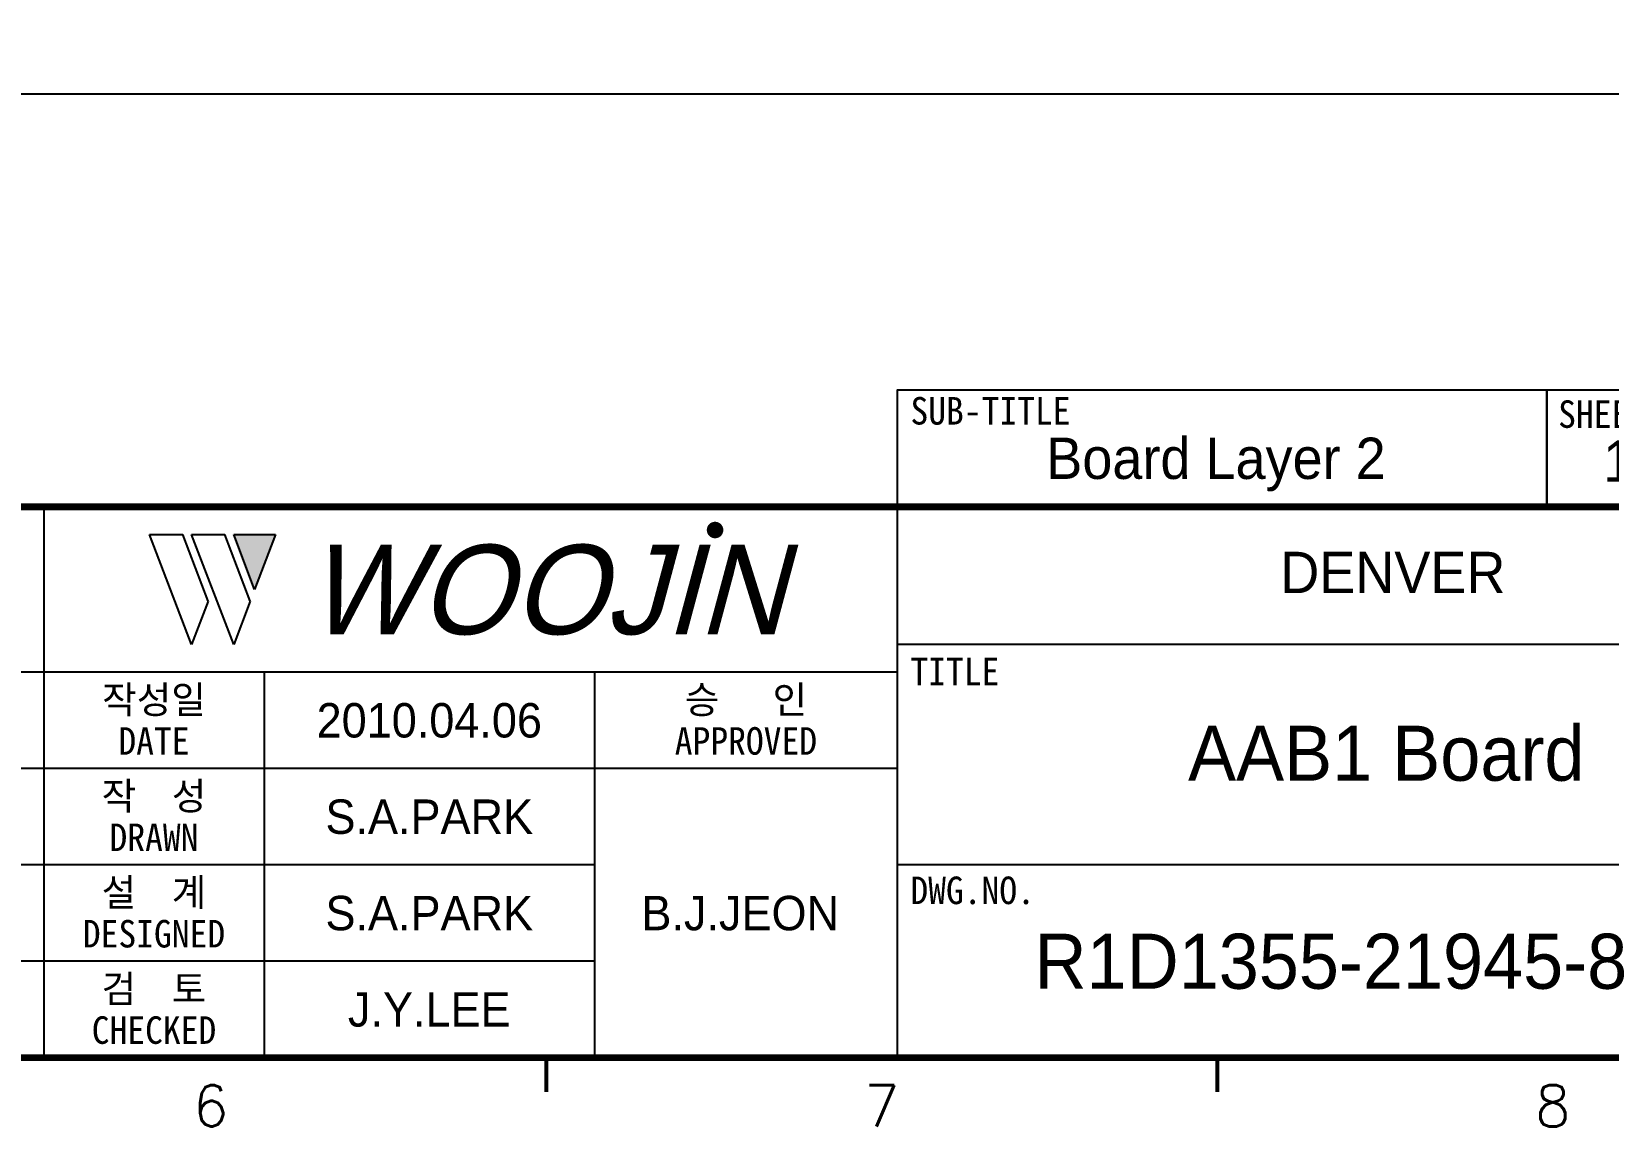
# Model space of a CAD drawing. Extents: x 295 to 953, y 10 to 290.
# Drawn here: x 747.1 to 861.6, y 10 to 89.5 of the extents above; entities that cross this region are included whole.
import ezdxf
from ezdxf.enums import TextEntityAlignment as Align

# ---------------------------------------------------------------- set-up
doc = ezdxf.new("R2010")
doc.units = 0
doc.header["$LTSCALE"] = 5
doc.header["$MEASUREMENT"] = 0
doc.layers.get('0').update_dxf_attribs({"linetype": 'CONTINUOUS', "lineweight": 25})
doc.layers.add('4', color=4, linetype='CONTINUOUS', lineweight=18)
for name, color, linetype in [('L2-INT1_GBR', 7, 'CONTINUOUS'), ('SHEET', 3, 'CONTINUOUS'), ('문자', 4, 'CONTINUOUS'), ('테두리', 3, 'CONTINUOUS')]:
    doc.layers.add(name, color=color, linetype=linetype)
doc.styles.add('MARK', font='ARLRDBD.TTF')
doc.styles.get("Standard").update_dxf_attribs({"font": 'simplex.shx'})
doc.styles.add('굴림', font='')
doc.styles.add('굴림체', font='')
doc.styles.get('굴림').set_extended_font_data('Gulim')
doc.styles.get('굴림체').set_extended_font_data('GulimChe')

# ---------------------------------------------------------------- blocks, each defined once
blk = doc.blocks.new('B')
at = {"layer": '문자'}
blk.add_hatch(color=256, dxfattribs=at).paths.add_polyline_path([(13.79, 10), (15.31, 6), (16.84, 10)])
at = {"color": 4, "const_width": 0.6}
blk.add_lwpolyline([(48.46, 10.32, 1), (49.06, 10.32, 1)], format="xyb", close=True, dxfattribs=at)
at = {"layer": '문자'}
for p, q in [((10.73, 2), (7.68, 10)), ((7.68, 10), (10.09, 10)), ((11.94, 5.16), (10.09, 10)), ((10.73, 10), (13.15, 10)), ((13.79, 2), (10.73, 10)), ((14.99, 5.16), (13.15, 10)), ((13.79, 10), (16.84, 10)), ((15.31, 6), (13.79, 10)), ((16.84, 10), (15.31, 6)), ((11.94, 5.16), (10.73, 2)), ((14.99, 5.16), (13.79, 2))]:
    blk.add_line(p, q, dxfattribs=at)
at = {"layer": '문자', "style": 'MARK', "oblique": 15}
blk.add_text('WOOJIN', height=6.5, dxfattribs=at).set_placement((36.4, 6), align=Align.MIDDLE_CENTER)
blk = doc.blocks.new('C')
at = {"layer": 'SHEET'}
for p, q in [((271, 55), (271, 15)), ((271, 55), (271, 15)), ((333, 55), (333, 15)), ((405, 45), (333, 45)), ((333, 43), (247, 43)), ((287, 43), (287, 15)), ((311, 43), (311, 15)), ((333, 36), (247, 36)), ((311, 29), (247, 29)), ((405, 29), (333, 29)), ((311, 22), (227, 22))]:
    blk.add_line(p, q, dxfattribs=at)
for points in [[(333, 55), (380.19, 55), (380.19, 63.49), (333, 63.49)], [(380.19, 55), (405, 55), (405, 63.49), (380.19, 63.49)]]:
    blk.add_lwpolyline(points, close=True, dxfattribs=at)
at = {"layer": '테두리'}
for points, const_width in [([(15, 285), (15, 15), (405, 15), (405, 285), (15, 285)], 0.5), ([(15, 55), (405, 55)], 0.5), ([(307.5, 12.5), (307.5, 15)], 0.3), ([(356.25, 12.5), (356.25, 15)], 0.3)]:
    blk.add_lwpolyline(points, dxfattribs=dict(at, const_width=const_width))
blk.add_blockref('B', (271, 43))
at = {"layer": '문자', "style": '굴림체'}
for s, p in [('SUB-TITLE', (339.77, 61.98)), ('SHEET', (384.24, 61.74)), ('작성일', (279, 41)), ('승   인', (322, 41)), ('DATE', (279, 38)), ('APPROVED', (322, 38)), ('작  성', (279, 34)), ('DRAWN', (279, 31)), ('설  계', (279, 27)), ('DESIGNED', (279, 24)), ('검  토', (279, 20)), ('CHECKED', (279, 17))]:
    blk.add_text(s, height=2, dxfattribs=at).set_placement(p, align=Align.MIDDLE_CENTER)
for s, p in [('TITLE', (333.95, 42.05)), ('DWG.NO.', (333.95, 26.15))]:
    blk.add_text(s, height=2, dxfattribs=at).set_placement(p)
at = {"layer": '문자'}
for s, p in [('6', (283.12, 11.5)), ('7', (331.88, 11.5)), ('8', (380.62, 11.5))]:
    blk.add_text(s, height=3, dxfattribs=at).set_placement(p, align=Align.MIDDLE)

msp = doc.modelspace()

# ---------------------------------------------------------------- linework, layer by layer
at = {"layer": 'L2-INT1_GBR'}
msp.add_line((505.48, 85), (865.18, 85), dxfattribs=at)

# ---------------------------------------------------------------- block references
msp.add_blockref('C', (476.98, 0))

# ---------------------------------------------------------------- texts
at = {"color": 4, "style": '굴림'}
for s, p in [('2010.04.06', (775.98, 39.5)), ('S.A.PARK', (775.98, 32.5)), ('S.A.PARK', (775.98, 25.5)), ('B.J.JEON', (798.57, 25.5)), ('J.Y.LEE', (775.98, 18.5))]:
    msp.add_text(s, height=2.5, dxfattribs=at).set_placement(p, align=Align.MIDDLE_CENTER)
at = {"layer": '4', "style": '굴림'}
for s, p in [('Board Layer 2', (833.13, 58.53)), ('12', (863.44, 58.33)), ('DENVER', (845.98, 50.24))]:
    msp.add_text(s, height=3, dxfattribs=at).set_placement(p, align=Align.MIDDLE_CENTER)
at = {"layer": '문자', "style": '굴림'}
for s, p in [('AAB1 Board', (845.5, 37.11)), ('R1D1355-21945-8', (841.48, 22))]:
    msp.add_text(s, height=4, dxfattribs=at).set_placement(p, align=Align.MIDDLE_CENTER)

doc.saveas('drawing.dxf')
